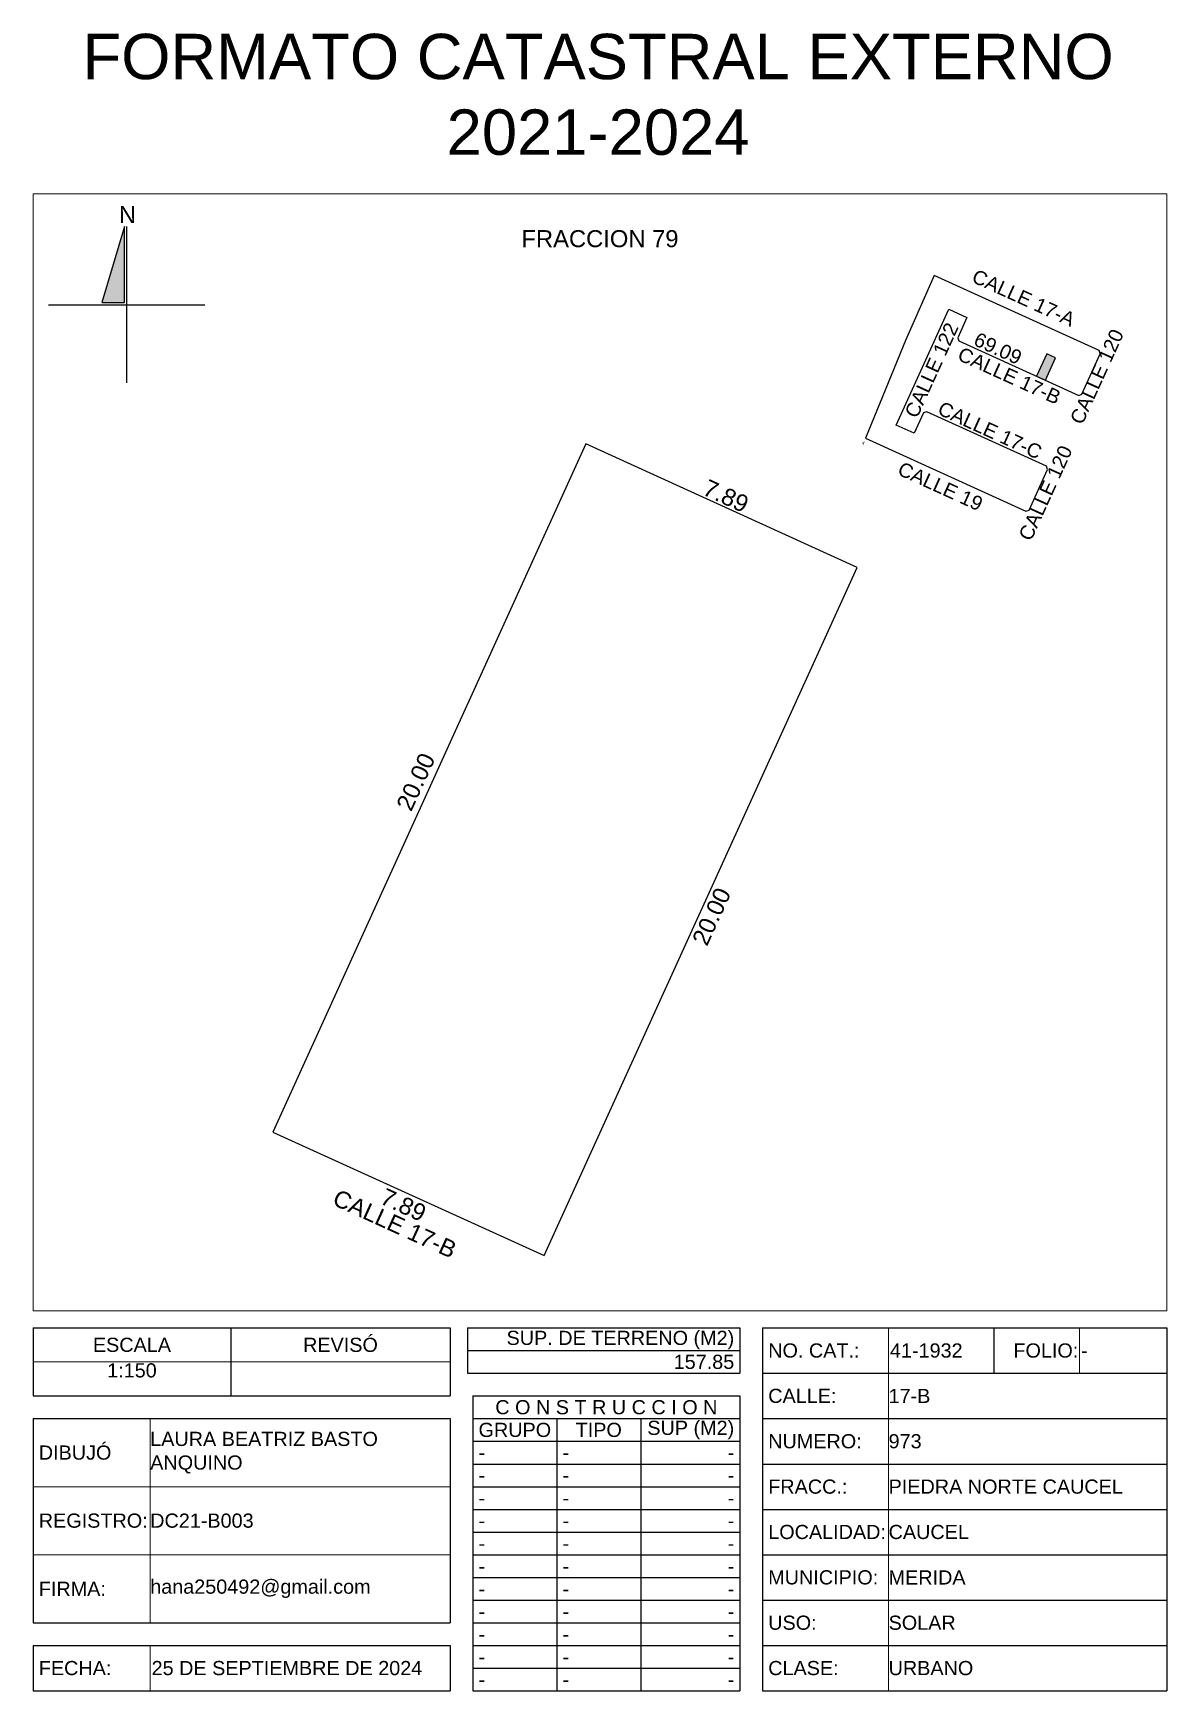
# Model space of a CAD drawing. Header units: inches. Extents: x 163.5 to 193.5, y 30.1 to 74.
import ezdxf
from ezdxf.enums import TextEntityAlignment as Align

# ---------------------------------------------------------------- set-up
doc = ezdxf.new("R2010")
doc.units = ezdxf.units.IN
doc.header["$MEASUREMENT"] = 0
doc.layers.add('_DIV LOTES', color=7, linetype='Continuous')
doc.styles.add('DATOS', font='arial.ttf')
doc.styles.add('Formato', font='arial.ttf')
doc.styles.add('Localizacion', font='arial.ttf')
doc.styles.get("Standard").update_dxf_attribs({"font": 'arial.ttf'})
doc.styles.add('Terreno', font='arial.ttf')
doc.dimstyles.new('T-100', dxfattribs={"dimscale": 0, "dimtxt": 0.45, "dimasz": 0.18, "dimexe": 0.18, "dimexo": 0.0625, "dimgap": 0.0905, "dimtad": 0, "dimzin": 1, "dimdsep": 46, "dimtxsty": 'Terreno', "dimblk": 'NONE', "dimcen": 0, "dimse1": 1, "dimse2": 1, "dimsd1": 1, "dimsd2": 1, "dimclrt": 256, "dimadec": 0, "dimazin": 0, "dimtfac": 1, "dimtix": 1, "dimtofl": 0, "dimtmove": 2, "dimatfit": 3, "dimldrblk": 'NONE', "dimfxl": 1, "dimtolj": 1, "dimarcsym": 0})
doc.dimstyles.new('U-100', dxfattribs={"dimscale": 0, "dimtxt": 0.375, "dimasz": 0.18, "dimexe": 0.18, "dimexo": 0.0625, "dimgap": 0.0905, "dimtad": 0, "dimzin": 1, "dimdsep": 46, "dimtxsty": 'Terreno', "dimblk": 'NONE', "dimcen": 0, "dimse1": 1, "dimse2": 1, "dimsd1": 1, "dimsd2": 1, "dimclrt": 256, "dimadec": 0, "dimazin": 0, "dimtfac": 1, "dimtix": 1, "dimtofl": 0, "dimtmove": 2, "dimatfit": 3, "dimldrblk": 'NONE', "dimfxl": 1, "dimtolj": 1, "dimarcsym": 0})

# ---------------------------------------------------------------- blocks, each defined once
blk = doc.blocks.new('*T4')
at = {"color": 0, "linetype": 'ByBlock', "lineweight": -2, "transparency": 16777216}
for p, q in [((0, 0), (11.036, 0)), ((0, 0), (0, -1.8)), ((5.23, 0), (5.23, -1.8)), ((11.036, 0), (11.036, -1.8)), ((0, -1.8), (11.036, -1.8))]:
    blk.add_line(p, q, dxfattribs=at)
at = {"layer": 'Defpoints', "color": 8, "linetype": 'ByBlock', "lineweight": 0, "transparency": 16777216}
blk.add_line((0, -0.9), (11.036, -0.9), dxfattribs=at)
at = {"color": 0, "lineweight": 18, "transparency": 16777216, "char_height": 0.375}
for s, insert, width, attachment_point in [('{\\C256;ESCALA}', (2.615, -0.45), 5.15762, 5), ('REVISÓ', (8.133, -0.45), 5.73486, 5), ('1:150', (2.615, -0.936), 5.15762, 2)]:
    blk.add_mtext(s, dxfattribs=dict(at, insert=insert, width=width, attachment_point=attachment_point))
blk = doc.blocks.new('*T5')
at = {"color": 0, "lineweight": -2, "transparency": 16777216}
for p, q in [((0, 0), (7.21, 0)), ((0, 0), (0, -0.6)), ((7.21, 0), (7.21, -0.6)), ((0, -0.6), (7.21, -0.6))]:
    blk.add_line(p, q, dxfattribs=at)
at = {"color": 0, "lineweight": 18, "transparency": 16777216, "insert": (7.06, -0.3), "char_height": 0.375, "width": 6.90975, "attachment_point": 6}
blk.add_mtext('157.85', dxfattribs=at)
blk = doc.blocks.new('*T6')
at = {"color": 0, "lineweight": -2, "transparency": 16777216}
for p, q in [((0, 0), (7.21, 0)), ((0, 0), (0, -0.6)), ((7.21, 0), (7.21, -0.6)), ((0, -0.6), (7.21, -0.6))]:
    blk.add_line(p, q, dxfattribs=at)
at = {"color": 0, "lineweight": 18, "transparency": 16777216, "insert": (7.06, -0.564), "char_height": 0.375, "width": 6.90975, "attachment_point": 9}
blk.add_mtext('{\\C256;  SUP. DE TERRENO (M2)   }', dxfattribs=at)
blk = doc.blocks.new('*T7')
at = {"color": 0, "lineweight": -2, "transparency": 16777216}
for p, q in [((0, 0), (3.336, 0)), ((0, 0), (0, -9.6)), ((0, -1.2), (3.336, -1.2)), ((0, -2.4), (3.336, -2.4)), ((0, -3.6), (3.336, -3.6)), ((0, -4.8), (3.336, -4.8)), ((0, -6), (3.336, -6)), ((0, -7.2), (3.336, -7.2)), ((0, -8.4), (3.336, -8.4)), ((0, -9.6), (3.336, -9.6))]:
    blk.add_line(p, q, dxfattribs=at)
at = {"layer": 'Defpoints', "color": 8, "linetype": 'ByBlock', "lineweight": 0, "transparency": 16777216}
blk.add_line((3.336, 0), (3.336, -9.6), dxfattribs=at)
at = {"color": 0, "lineweight": 18, "transparency": 16777216, "char_height": 0.375, "width": 3.03551, "attachment_point": 4, "style": 'Formato'}
for s, insert in [('NO. CAT.:', (0.15, -0.6)), ('CALLE:', (0.15, -1.8)), ('NUMERO:', (0.15, -3)), ('FRACC.:', (0.15, -4.2)), ('LOCALIDAD:', (0.15, -5.4)), ('MUNICIPIO:', (0.15, -6.6)), ('CLASE:', (0.15, -9))]:
    blk.add_mtext(s, dxfattribs=dict(at, insert=insert))
at = {"color": 0, "lineweight": 18, "transparency": 16777216, "insert": (0.15, -7.8), "char_height": 0.375, "width": 3.03551, "attachment_point": 4}
blk.add_mtext('USO:', dxfattribs=at)
blk = doc.blocks.new('*T8')
at = {"color": 0, "lineweight": -2, "transparency": 16777216}
for p, q in [((0, 0), (7.363, 0)), ((7.363, 0), (7.363, -8.4)), ((0, -1.2), (7.363, -1.2)), ((0, -2.4), (7.363, -2.4)), ((0, -3.6), (7.363, -3.6)), ((0, -4.8), (7.363, -4.8)), ((0, -6), (7.363, -6)), ((0, -7.2), (7.363, -7.2)), ((0, -8.4), (7.363, -8.4))]:
    blk.add_line(p, q, dxfattribs=at)
at = {"layer": 'Defpoints', "color": 8, "linetype": 'ByBlock', "lineweight": 0, "transparency": 16777216}
blk.add_line((0, 0), (0, -8.4), dxfattribs=at)
at = {"color": 0, "lineweight": 18, "transparency": 16777216, "char_height": 0.375, "width": 7.363, "attachment_point": 4}
for s, insert in [('17-B', (0, -0.6)), ('973', (0, -1.8)), ('PIEDRA NORTE CAUCEL', (0, -3)), ('CAUCEL', (0, -4.2)), ('MERIDA', (0, -5.4)), ('SOLAR', (0, -6.6)), ('URBANO', (0, -7.8))]:
    blk.add_mtext(s, dxfattribs=dict(at, insert=insert))
blk = doc.blocks.new('*T9')
at = {"color": 0, "lineweight": -2, "transparency": 16777216}
for p, q in [((0, 0), (2.782, 0)), ((2.782, 0), (2.782, -1.2)), ((0, -1.2), (2.782, -1.2))]:
    blk.add_line(p, q, dxfattribs=at)
at = {"layer": 'Defpoints', "color": 8, "linetype": 'ByBlock', "lineweight": 0, "transparency": 16777216}
blk.add_line((0, 0), (0, -1.2), dxfattribs=at)
at = {"color": 0, "lineweight": 18, "transparency": 16777216, "insert": (0.036, -0.6), "char_height": 0.375, "width": 2.7103, "attachment_point": 4}
blk.add_mtext('41-1932', dxfattribs=at)
blk = doc.blocks.new('*T10')
at = {"color": 0, "lineweight": -2, "transparency": 16777216}
for p, q in [((0, 0), (2.273, 0)), ((0, 0), (0, -1.2)), ((0, -1.2), (2.273, -1.2))]:
    blk.add_line(p, q, dxfattribs=at)
at = {"layer": 'Defpoints', "color": 8, "linetype": 'ByBlock', "lineweight": 0, "transparency": 16777216}
blk.add_line((2.273, 0), (2.273, -1.2), dxfattribs=at)
at = {"color": 0, "lineweight": 18, "transparency": 16777216, "insert": (2.237, -0.6), "char_height": 0.375, "width": 2.2007, "attachment_point": 6}
blk.add_mtext(' FOLIO:', dxfattribs=at)
blk = doc.blocks.new('*T11')
at = {"color": 0, "lineweight": -2, "transparency": 16777216}
for p, q in [((0, 0), (2.308, 0)), ((2.308, 0), (2.308, -1.2)), ((0, -1.2), (2.308, -1.2))]:
    blk.add_line(p, q, dxfattribs=at)
at = {"layer": 'Defpoints', "color": 8, "linetype": 'ByBlock', "lineweight": 0, "transparency": 16777216}
blk.add_line((0, 0), (0, -1.2), dxfattribs=at)
at = {"color": 0, "lineweight": 18, "transparency": 16777216, "insert": (0.036, -0.6), "char_height": 0.375, "width": 2.236, "attachment_point": 4}
blk.add_mtext('-', dxfattribs=at)
blk = doc.blocks.new('*T12')
at = {"color": 0, "lineweight": -2, "transparency": 16777216}
for p, q in [((0, 0), (3.098, 0)), ((0, 0), (0, -1.2)), ((0, -1.2), (3.098, -1.2))]:
    blk.add_line(p, q, dxfattribs=at)
at = {"layer": 'Defpoints', "color": 8, "linetype": 'ByBlock', "lineweight": 0, "transparency": 16777216}
blk.add_line((3.098, 0), (3.098, -1.2), dxfattribs=at)
at = {"color": 0, "lineweight": 18, "transparency": 16777216, "insert": (0.15, -0.6), "char_height": 0.375, "width": 2.79829, "attachment_point": 4}
blk.add_mtext('{\\C256;FECHA:}', dxfattribs=at)
blk = doc.blocks.new('*T13')
at = {"color": 0, "lineweight": -2, "transparency": 16777216}
for p, q in [((0, 0), (7.938, 0)), ((7.938, 0), (7.938, -1.2)), ((0, -1.2), (7.938, -1.2))]:
    blk.add_line(p, q, dxfattribs=at)
at = {"layer": 'Defpoints', "color": 8, "linetype": 'ByBlock', "lineweight": 0, "transparency": 16777216}
blk.add_line((0, 0), (0, -1.2), dxfattribs=at)
at = {"color": 0, "lineweight": 18, "transparency": 16777216, "insert": (0.036, -0.6), "char_height": 0.375, "width": 7.86619, "attachment_point": 4}
blk.add_mtext('{\\C256;25 DE SEPTIEMBRE DE 2024}', dxfattribs=at)
blk = doc.blocks.new('*T14')
at = {"color": 0, "lineweight": -2, "transparency": 16777216}
for p, q in [((0, 0), (7.065, 0)), ((0, 0), (0, -7.8)), ((7.065, 0), (7.065, -7.8)), ((0, -0.6), (7.065, -0.6)), ((2.22, -0.6), (2.22, -7.8)), ((4.44, -0.6), (4.44, -7.8)), ((0, -1.2), (7.065, -1.2)), ((0, -1.8), (7.065, -1.8)), ((0, -2.4), (7.065, -2.4)), ((0, -3), (7.065, -3)), ((0, -3.6), (7.065, -3.6)), ((0, -4.2), (7.065, -4.2)), ((0, -4.8), (7.065, -4.8)), ((0, -5.4), (7.065, -5.4)), ((0, -6), (7.065, -6)), ((0, -6.6), (7.065, -6.6)), ((0, -7.2), (7.065, -7.2)), ((0, -7.8), (7.065, -7.8))]:
    blk.add_line(p, q, dxfattribs=at)
at = {"color": 0, "lineweight": 18, "transparency": 16777216, "char_height": 0.375}
for s, insert, width, attachment_point in [('{\\C256;C O N S T R U C C I O N}', (3.532, -0.3), 7.065, 5), ('GRUPO', (1.11, -0.9), 2.22, 5), ('TIPO', (3.33, -0.9), 2.22, 5), ('SUP (M2)', (6.915, -0.9), 2.325, 6), ('-', (0.15, -1.5), 1.92, 4), ('-', (2.37, -1.5), 1.92, 4), ('-', (0.15, -2.1), 1.92, 4), ('-', (2.37, -2.1), 1.92, 4), ('-', (0.15, -2.7), 1.92, 4), ('-', (2.37, -2.7), 1.92, 4), ('-', (0.15, -3.3), 1.92, 4), ('-', (2.37, -3.3), 1.92, 4), ('-', (0.15, -3.9), 1.92, 4), ('-', (2.37, -3.9), 1.92, 4), ('-', (0.15, -4.5), 1.92, 4), ('-', (2.37, -4.5), 1.92, 4), ('-', (0.15, -5.1), 1.92, 4), ('-', (2.37, -5.1), 1.92, 4), ('-', (0.15, -5.7), 1.92, 4), ('-', (2.37, -5.7), 1.92, 4), ('-', (0.15, -6.3), 1.92, 4), ('-', (2.37, -6.3), 1.92, 4), ('-', (0.15, -6.9), 1.92, 4), ('-', (2.37, -6.9), 1.92, 4), ('-', (0.15, -7.5), 1.92, 4), ('-', (2.37, -7.5), 1.92, 4), ('-', (6.915, -7.5), 2.325, 6)]:
    blk.add_mtext(s, dxfattribs=dict(at, insert=insert, width=width, attachment_point=attachment_point))
at = {"color": 0, "lineweight": 18, "transparency": 16777216, "char_height": 0.375, "width": 2.325, "attachment_point": 6, "style": 'Formato'}
for insert in [(6.915, -1.5), (6.915, -2.1), (6.915, -2.7), (6.915, -3.3), (6.915, -3.9), (6.915, -4.5), (6.915, -5.1), (6.915, -5.7), (6.915, -6.3), (6.915, -6.9)]:
    blk.add_mtext('-', dxfattribs=dict(at, insert=insert))
blk = doc.blocks.new('*T15')
at = {"color": 0, "lineweight": -2, "transparency": 16777216}
for p, q in [((0, 0), (11.036, 0)), ((0, 0), (0, -5.4)), ((11.036, 0), (11.036, -5.4)), ((0, -5.4), (11.036, -5.4))]:
    blk.add_line(p, q, dxfattribs=at)
at = {"layer": 'Defpoints', "color": 8, "linetype": 'ByBlock', "lineweight": 0, "transparency": 16777216}
for p, q in [((3.098, 0), (3.098, -5.4)), ((0, -1.8), (11.036, -1.8)), ((0, -3.6), (11.036, -3.6))]:
    blk.add_line(p, q, dxfattribs=at)
at = {"color": 0, "lineweight": 18, "transparency": 16777216, "char_height": 0.375, "width": 7.93819, "attachment_point": 4, "style": 'Formato'}
for s, insert in [('LAURA BEATRIZ BASTO ANQUINO', (3.098, -0.9)), ('DC21-B003', (3.098, -2.7)), ('hana250492@gmail.com', (3.098, -4.5))]:
    blk.add_mtext(s, dxfattribs=dict(at, insert=insert))
at = {"color": 0, "lineweight": 18, "transparency": 16777216, "char_height": 0.375, "width": 2.79829, "attachment_point": 4}
for s, insert in [('DIBUJÓ', (0.15, -0.9)), ('REGISTRO:', (0.15, -2.7)), ('FIRMA:', (0.15, -4.5))]:
    blk.add_mtext(s, dxfattribs=dict(at, insert=insert))
blk = doc.blocks.new('Norte')
blk.add_hatch(color=256).paths.add_polyline_path([(2254.291, 2179.168), (2254.691, 2179.168), (2254.691, 2180.508)])
for p, q in [((2254.731, 2180.508), (2254.731, 2177.748)), ((2253.351, 2179.128), (2256.111, 2179.128))]:
    blk.add_line(p, q)
blk.add_lwpolyline([(2254.691, 2180.508), (2254.291, 2179.168), (2254.691, 2179.168)], close=True)
at = {"insert": (2254.595, 2180.866), "char_height": 0.3, "width": 0.27128, "attachment_point": 1, "style": 'Localizacion'}
blk.add_mtext('N', dxfattribs=at)
blk = doc.blocks.new('*D20')
at = {"layer": 'Defpoints', "color": 0, "transparency": 16777216}
for p in [(187.547, 67.976), (187.365, 67.577), (191.726, 65.592)]:
    blk.add_point(p, dxfattribs=at)
at = {"transparency": 16777216, "insert": (189.727, 66.983), "char_height": 0.375, "attachment_point": 5, "rotation": 335.528, "style": 'Terreno'}
blk.add_mtext('\\A1;CALLE 17-A', dxfattribs=at)
blk = doc.blocks.new('_None')
blk = doc.blocks.new('*D21')
at = {"layer": 'Defpoints', "color": 0, "transparency": 16777216}
for p in [(185.541, 63.275), (189.65, 61.03), (189.791, 61.34)]:
    blk.add_point(p, dxfattribs=at)
at = {"transparency": 16777216, "insert": (187.525, 61.998), "char_height": 0.375, "attachment_point": 5, "rotation": 335.528, "style": 'Terreno'}
blk.add_mtext('\\A1;CALLE 19', dxfattribs=at)
blk = doc.blocks.new('*D22')
at = {"layer": 'Defpoints', "color": 0, "transparency": 16777216}
for p in [(190.364, 62.445), (190.552, 62.36), (189.875, 61.372)]:
    blk.add_point(p, dxfattribs=at)
at = {"transparency": 16777216, "insert": (190.308, 61.823), "char_height": 0.375, "attachment_point": 5, "rotation": 65.528, "style": 'Terreno'}
blk.add_mtext('\\A1;CALLE 120', dxfattribs=at)
blk = doc.blocks.new('*D23')
at = {"layer": 'Defpoints', "color": 0, "transparency": 16777216}
for p in [(187.233, 64.127), (187.163, 63.972), (190.332, 62.53)]:
    blk.add_point(p, dxfattribs=at)
at = {"transparency": 16777216, "insert": (188.837, 63.481), "char_height": 0.375, "attachment_point": 5, "rotation": 335.528, "style": 'Terreno'}
blk.add_mtext('\\A1;CALLE 17-C', dxfattribs=at)
blk = doc.blocks.new('*D24')
at = {"layer": 'Defpoints', "color": 0, "transparency": 16777216}
for p in [(187.752, 66.683), (187.876, 66.627), (186.358, 63.62)]:
    blk.add_point(p, dxfattribs=at)
at = {"transparency": 16777216, "insert": (187.294, 65.071), "char_height": 0.375, "attachment_point": 5, "rotation": 65.528, "style": 'Terreno'}
blk.add_mtext('\\A1;CALLE 122', dxfattribs=at)
blk = doc.blocks.new('*D25')
at = {"layer": 'Defpoints', "color": 0, "transparency": 16777216}
for p in [(188.015, 65.845), (191.124, 64.269), (191.185, 64.403)]:
    blk.add_point(p, dxfattribs=at)
at = {"transparency": 16777216, "insert": (189.35, 64.924), "char_height": 0.375, "attachment_point": 5, "rotation": 335.528, "style": 'Terreno'}
blk.add_mtext('\\A1;CALLE 17-B', dxfattribs=at)
blk = doc.blocks.new('*D26')
at = {"layer": 'Defpoints', "color": 0, "transparency": 16777216}
for p in [(191.758, 65.508), (191.913, 65.437), (191.269, 64.434)]:
    blk.add_point(p, dxfattribs=at)
at = {"transparency": 16777216, "insert": (191.668, 64.901), "char_height": 0.375, "attachment_point": 5, "rotation": 65.528, "style": 'Terreno'}
blk.add_mtext('\\A1;CALLE 120', dxfattribs=at)
blk = doc.blocks.new('*D27')
at = {"layer": 'Defpoints', "color": 0, "transparency": 16777216}
for p in [(188.015, 65.845), (190.922, 64.916), (190.773, 64.59)]:
    blk.add_point(p, dxfattribs=at)
at = {"transparency": 16777216, "insert": (189.048, 65.646), "char_height": 0.375, "attachment_point": 5, "rotation": 335.528, "style": 'Terreno'}
blk.add_mtext('\\A1;69.09', dxfattribs=at)
blk = doc.blocks.new('*D28')
at = {"layer": 'Defpoints', "color": 0, "transparency": 16777216}
for p in [(178.142, 63.123), (169.502, 45.081), (169.857, 44.919)]:
    blk.add_point(p, dxfattribs=at)
at = {"transparency": 16777216, "insert": (173.645, 54.183), "char_height": 0.45, "attachment_point": 5, "rotation": 65.528, "style": 'Terreno'}
blk.add_mtext('\\A1;20.00', dxfattribs=at)
blk = doc.blocks.new('*D29')
at = {"layer": 'Defpoints', "color": 0, "transparency": 16777216}
for p in [(185.326, 59.853), (185.614, 59.722), (177.041, 41.65)]:
    blk.add_point(p, dxfattribs=at)
at = {"transparency": 16777216, "insert": (181.472, 50.62), "char_height": 0.45, "attachment_point": 5, "rotation": 65.528, "style": 'Terreno'}
blk.add_mtext('\\A1;20.00', dxfattribs=at)
blk = doc.blocks.new('*D30')
at = {"layer": 'Defpoints', "color": 0, "transparency": 16777216}
for p in [(178.259, 63.378), (178.142, 63.123), (185.326, 59.853)]:
    blk.add_point(p, dxfattribs=at)
at = {"transparency": 16777216, "insert": (181.85, 61.743), "char_height": 0.45, "attachment_point": 5, "rotation": 335.528, "style": 'Terreno'}
blk.add_mtext('\\A1;7.89', dxfattribs=at)
blk = doc.blocks.new('*D31')
at = {"layer": 'Defpoints', "color": 0, "transparency": 16777216}
for p in [(169.857, 44.919), (176.908, 41.357), (177.041, 41.65)]:
    blk.add_point(p, dxfattribs=at)
at = {"transparency": 16777216, "insert": (173.316, 42.991), "char_height": 0.45, "attachment_point": 5, "rotation": 335.528, "style": 'Terreno'}
blk.add_mtext('\\A1;7.89', dxfattribs=at)
blk = doc.blocks.new('*D32')
at = {"layer": 'Defpoints', "color": 0, "transparency": 16777216}
for p in [(169.857, 44.919), (177.041, 41.65), (176.68, 40.857)]:
    blk.add_point(p, dxfattribs=at)
at = {"transparency": 16777216, "insert": (173.088, 42.492), "char_height": 0.45, "attachment_point": 5, "rotation": 335.528, "style": 'Terreno'}
blk.add_mtext('\\A1;CALLE 17-B', dxfattribs=at)
blk = doc.blocks.new('*D35')
at = {"layer": 'Defpoints', "color": 0, "transparency": 16777216}
for p in [(163.518, 69.739), (193.518, 69.739), (193.518, 68.547)]:
    blk.add_point(p, dxfattribs=at)
at = {"transparency": 16777216, "insert": (178.518, 68.547), "char_height": 0.45, "attachment_point": 5, "style": 'Terreno'}
blk.add_mtext('\\A1;FRACCION 79', dxfattribs=at)

msp = doc.modelspace()

# ---------------------------------------------------------------- hatches: boundary and pattern name
h = msp.add_hatch(color=256)
h.dxf.hatch_style = 1
h.paths.add_polyline_path([(190.575, 65.398), (190.34, 65.505), (190.069, 64.91), (190.304, 64.804)])

# ---------------------------------------------------------------- linework, layer by layer
at = {"lineweight": 18}
msp.add_lwpolyline([(163.518, 69.739), (193.518, 69.739), (193.518, 40.189), (163.518, 40.189)], close=True, dxfattribs=at)
at = {"layer": '_DIV LOTES'}
for points in [[(189.791, 61.34), (189.875, 61.372), (190.364, 62.445), (190.332, 62.53), (187.163, 63.972), (187.078, 63.941), (186.834, 63.404), (186.358, 63.62), (187.752, 66.683), (188.228, 66.466), (187.984, 65.93), (188.015, 65.845), (191.185, 64.403), (191.269, 64.434), (191.758, 65.508), (191.726, 65.592), (187.365, 67.577), (186.603, 65.86), (185.541, 63.275), (189.791, 61.34)], [(169.857, 44.919), (177.041, 41.65), (185.326, 59.853), (178.142, 63.123), (169.857, 44.919)]]:
    msp.add_lwpolyline(points, dxfattribs=at)
msp.add_lwpolyline([(190.575, 65.398), (190.34, 65.505), (190.069, 64.91), (190.304, 64.804)], close=True, dxfattribs=at)

# ---------------------------------------------------------------- block references
at = {"lineweight": 25, "xscale": 1.5, "yscale": 1.5, "zscale": 1.5}
msp.add_blockref('Norte', (-3216.104, -3201.888), dxfattribs=at)
for name, p in [('*T4', (163.518, 39.739)), ('*T6', (175.01, 39.739)), ('*T7', (182.82, 39.739)), ('*T9', (186.155, 39.739)), ('*T10', (188.938, 39.739)), ('*T11', (191.21, 39.739)), ('*T5', (175.01, 39.139)), ('*T8', (186.155, 38.539)), ('*T14', (175.155, 37.939)), ('*T15', (163.518, 37.339)), ('*T12', (163.518, 31.339)), ('*T13', (166.617, 31.339))]:
    msp.add_blockref(name, p)

# ---------------------------------------------------------------- texts
at = {"lineweight": 18, "insert": (178.468, 72.36), "char_height": 1.2, "width": 31.23058, "attachment_point": 5, "style": 'Formato'}
msp.add_mtext('\\A1;FORMATO CATASTRAL EXTERNO 2021-2024', dxfattribs=at)
at = {"layer": '_DIV LOTES', "style": 'DATOS'}
msp.add_text('4', height=0.0893, rotation=335.528, dxfattribs=at).set_placement((185.486, 63.146), align=Align.MIDDLE_CENTER)

# ---------------------------------------------------------------- dimensions: what is measured, and where the dimension line sits
dim = msp.add_linear_dim(base=(193.518, 68.547), p1=(163.518, 69.739), p2=(193.518, 69.739), text='FRACCION 79', dimstyle='T-100', override={"dimscale": 1})
dim.commit()
dim.dimension.update_dxf_attribs({"geometry": '*D35', "text_midpoint": (178.518, 68.547)})
for p1, p2, distance, text, dimstyle, picture, middle in [((191.726, 65.592), (187.365, 67.577), -0.438, 'CALLE 17-A', 'U-100', '*D20', (189.727, 66.983)), ((191.269, 64.434), (191.758, 65.508), -0.17, 'CALLE 120', 'U-100', '*D26', (191.668, 64.901)), ((185.541, 63.275), (189.791, 61.34), -0.341, 'CALLE 19', 'U-100', '*D21', (187.525, 61.998)), ((189.875, 61.372), (190.364, 62.445), -0.207, 'CALLE 120', 'U-100', '*D22', (190.308, 61.823)), ((169.857, 44.919), (177.041, 41.65), -0.871, 'CALLE 17-B', 'T-100', '*D32', (173.088, 42.492))]:
    dim = msp.add_aligned_dim(p1=p1, p2=p2, distance=distance, text=text, dimstyle=dimstyle, override={"dimscale": 1})
    dim.commit()
    dim.dimension.update_dxf_attribs({"geometry": picture, "text_midpoint": middle})
for base, p1, p2, angle, text, picture, middle in [((187.876, 66.627), (186.358, 63.62), (187.752, 66.683), 65.528, 'CALLE 122', '*D24', (187.294, 65.071)), ((190.922, 64.916), (188.015, 65.845), (190.773, 64.59), 335.528, '69.09', '*D27', (189.048, 65.646)), ((191.124, 64.269), (188.015, 65.845), (191.185, 64.403), 335.528, 'CALLE 17-B', '*D25', (189.35, 64.924)), ((187.233, 64.127), (190.332, 62.53), (187.163, 63.972), 155.528, 'CALLE 17-C', '*D23', (188.837, 63.481))]:
    dim = msp.add_linear_dim(base=base, p1=p1, p2=p2, angle=angle, text=text, dimstyle='U-100', override={"dimscale": 1})
    dim.commit()
    dim.dimension.update_dxf_attribs({"geometry": picture, "text_midpoint": middle, "dimtype": 161})
for p1, p2, distance, picture, middle in [((185.326, 59.853), (178.142, 63.123), -0.28, '*D30', (181.85, 61.743)), ((178.142, 63.123), (169.857, 44.919), -0.39, '*D28', (173.645, 54.183)), ((177.041, 41.65), (185.326, 59.853), -0.317, '*D29', (181.472, 50.62)), ((169.857, 44.919), (177.041, 41.65), -0.322, '*D31', (173.316, 42.991))]:
    dim = msp.add_aligned_dim(p1=p1, p2=p2, distance=distance, dimstyle='T-100', override={"dimscale": 1})
    dim.commit()
    dim.dimension.update_dxf_attribs({"geometry": picture, "text_midpoint": middle})

doc.saveas('drawing.dxf')
